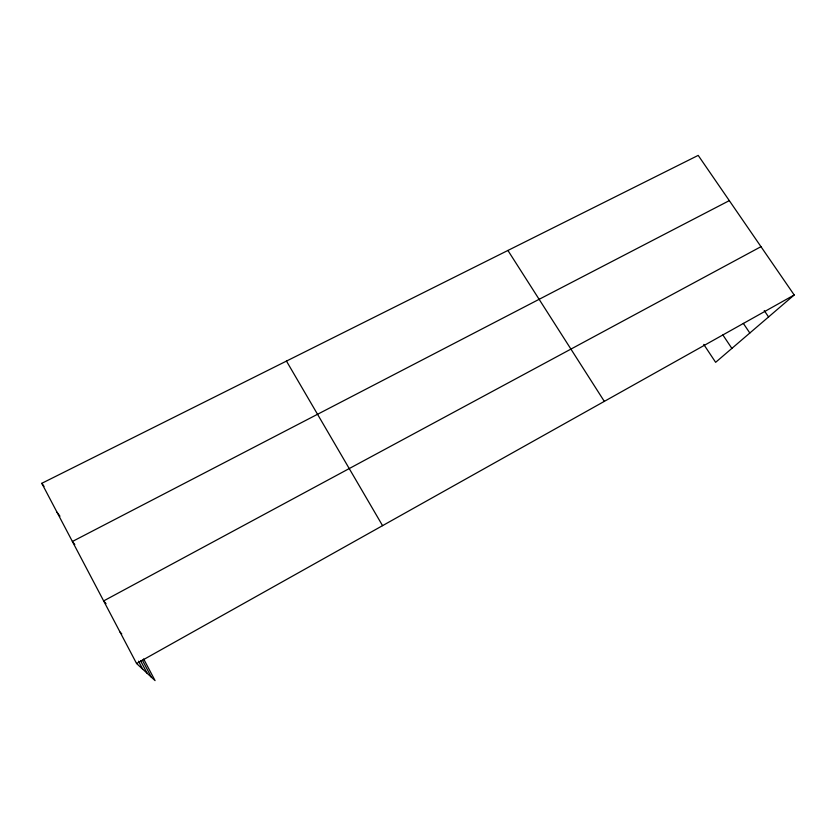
<?xml version="1.0" encoding="UTF-8"?>
<svg xmlns="http://www.w3.org/2000/svg" width="836" height="836" viewBox="0 0 836 836"><rect width="100%" height="100%" fill="white"/><g stroke="black" fill="none" stroke-linecap="round" stroke-linejoin="round"><path stroke-width="1.25" d="M143.614 658.914L155.068 680.608L136.571 663.512L41.8 483.312L698.196 155.391L794.2 294.972L715.637 362.322L703.745 344.422M136.571 663.512L794.2 294.972M760.979 246.672L103.654 600.917L106.036 603.655M729.305 200.63L72.398 541.488L74.791 544.56M120.018 632.037L121.784 633.897M57.015 512.238L59.973 516.199M41.8 483.312L44.026 486.374M764.25 310.616L768.566 316.948M743.329 323.386L749.829 333.021M722.868 334.954L731.876 348.403M507.912 250.455L604.323 401.385M286.466 361.079L382.564 525.656M142.329 660.085L151.337 677.16M140.552 660.753L147.157 673.293M138.515 661.192L142.726 669.197"/></g></svg>
